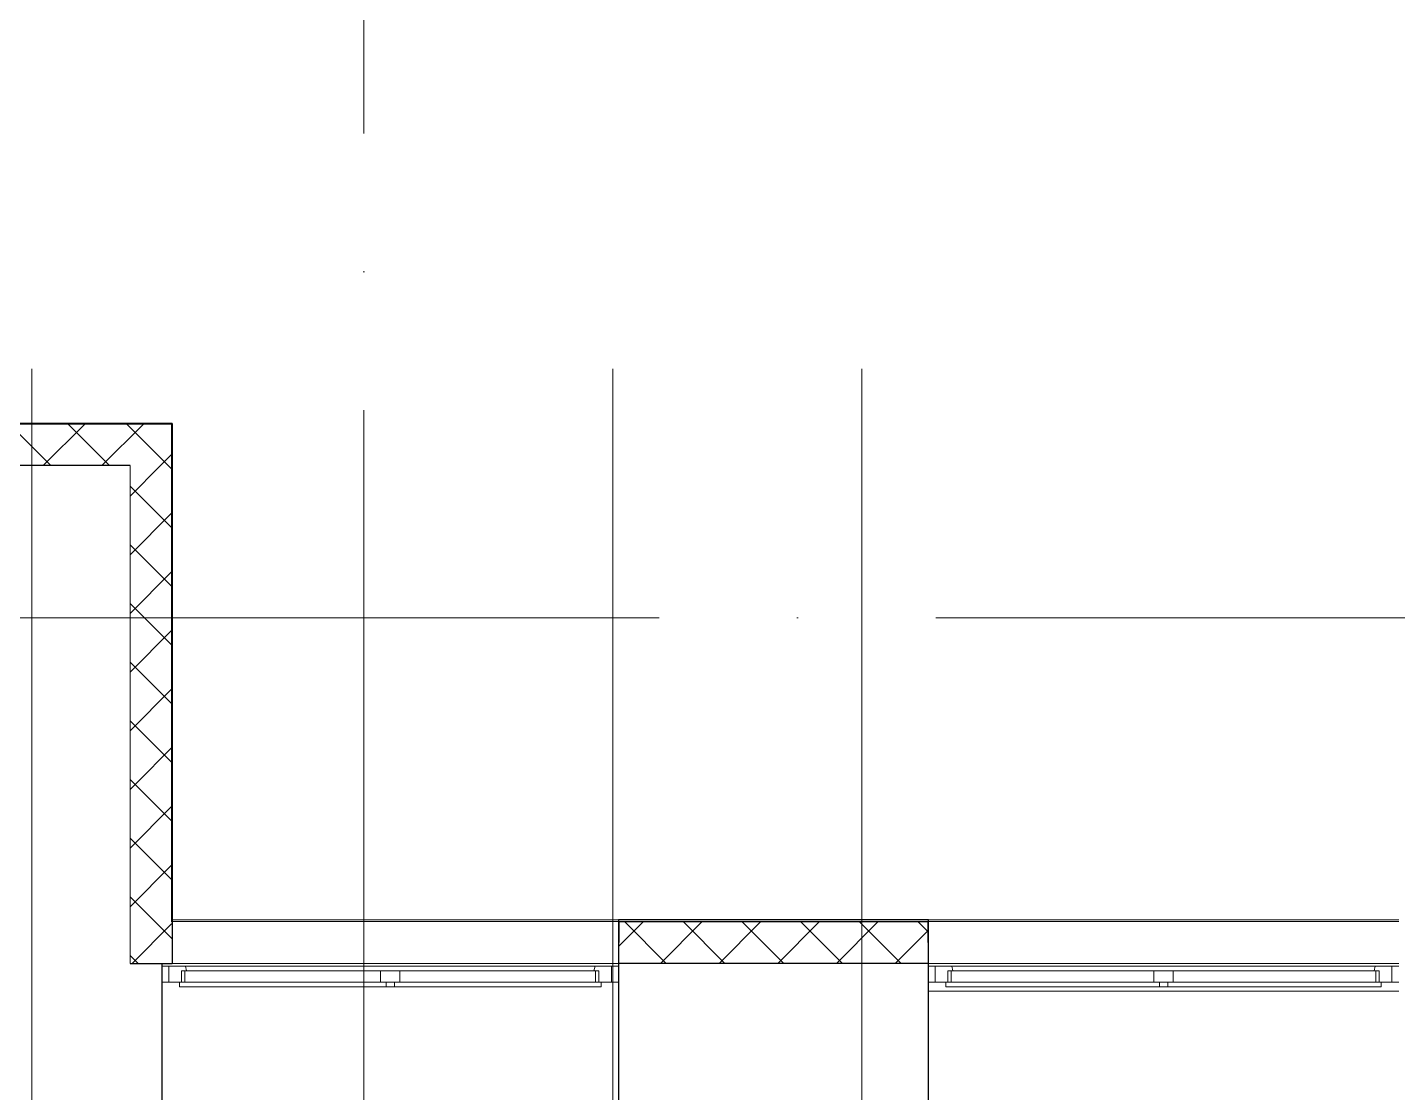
# Model space of a CAD drawing. Header units: millimetres. Extents: x -586848 to 520591, y -385801 to 675781.
# Drawn here: x 290927 to 295879, y 629830 to 633681 of the extents above; entities that cross this region are included whole.
import ezdxf

# ---------------------------------------------------------------- set-up
doc = ezdxf.new("R2010")
doc.units = ezdxf.units.MM
doc.linetypes.add('ADSK_Линия сетки', pattern=[25, 20, -2.5, 0, -2.5])
for name, color, linetype, lineweight in [('_ Окна', 7, 'Continuous', 9), ('Ограждение', 252, 'Continuous', 9), ('Окна', 252, 'Continuous', 9), ('Оси', 252, 'Continuous', 9), ('Стены внутренние', 7, 'Continuous', 18), ('Стены наружные', 7, 'Continuous', 18), ('Стены штриховка', 7, 'Continuous', 9)]:
    doc.layers.add(name, color=color, linetype=linetype, lineweight=lineweight)

# ---------------------------------------------------------------- blocks, each defined once
blk = doc.blocks.new('3 этаж')
at = {"layer": '_ Окна', "color": 251, "true_color": 0x636466}
for p, q in [((292241.2, -2423.4), (292216.2, -2423.4)), ((292241.2, -2481.4), (292241.2, -2423.4)), ((293866.2, -2423.4), (293841.2, -2423.4)), ((293841.2, -2423.4), (293841.2, -2481.4)), ((295010.8, -2423.4), (294985.8, -2423.4)), ((295010.8, -2481.4), (295010.8, -2423.4)), ((296685.8, -2423.4), (296660.8, -2423.4)), ((296660.8, -2423.4), (296660.8, -2481.4)), ((292216.2, -2481.4), (292241.2, -2481.4)), ((293841.2, -2481.4), (293866.2, -2481.4)), ((294985.8, -2481.4), (295010.8, -2481.4)), ((296660.8, -2481.4), (296685.8, -2481.4))]:
    blk.add_line(p, q, dxfattribs=at)
at = {"layer": '_ Окна', "color": 251, "lineweight": 18, "true_color": 0x636466}
for p, q in [((292300.6, -2423.4), (292241.2, -2423.4)), ((292241.2, -2423.4), (292241.2, -2481.4)), ((292305.2, -2440.4), (292300.6, -2423.4)), ((293781.7, -2423.4), (293777.2, -2440.4)), ((293841.2, -2423.4), (293781.7, -2423.4)), ((293841.2, -2481.4), (293841.2, -2423.4)), ((295070.2, -2423.4), (295010.8, -2423.4)), ((295010.8, -2423.4), (295010.8, -2481.4)), ((295074.8, -2440.4), (295070.2, -2423.4)), ((296601.3, -2423.4), (296596.8, -2440.4)), ((296660.8, -2423.4), (296601.3, -2423.4)), ((296660.8, -2481.4), (296660.8, -2423.4)), ((292287.2, -2481.4), (292287.2, -2440.4)), ((292287.2, -2440.4), (292299.2, -2440.4)), ((293783.2, -2440.4), (293795.2, -2440.4)), ((293795.2, -2440.4), (293795.2, -2481.4)), ((295056.8, -2481.4), (295056.8, -2440.4)), ((295056.8, -2440.4), (295068.8, -2440.4)), ((296602.8, -2440.4), (296614.8, -2440.4)), ((296614.8, -2440.4), (296614.8, -2481.4)), ((292241.2, -2481.4), (292279.2, -2481.4)), ((293803.2, -2481.4), (293841.2, -2481.4)), ((295010.8, -2481.4), (295048.8, -2481.4)), ((296622.8, -2481.4), (296660.8, -2481.4))]:
    blk.add_line(p, q, dxfattribs=at)
at = {"layer": 'Ограждение', "color": 251, "true_color": 0x636466}
blk.add_line((296685.8, -2513.4), (294985.8, -2513.4), dxfattribs=at)
at = {"layer": 'Окна', "color": 251, "true_color": 0x636466}
for p, q in [((293781.7, -2423.4), (292300.6, -2423.4)), ((296601.3, -2423.4), (295070.2, -2423.4)), ((292299.2, -2440.4), (293006.2, -2440.4)), ((292299.2, -2481.4), (292299.2, -2440.4)), ((293006.2, -2440.4), (293076.2, -2440.4)), ((293006.2, -2440.4), (293006.2, -2481.4)), ((293076.2, -2440.4), (293783.2, -2440.4)), ((293076.2, -2481.4), (293076.2, -2440.4)), ((293783.2, -2440.4), (293783.2, -2481.4)), ((295068.8, -2440.4), (295800.8, -2440.4)), ((295068.8, -2481.4), (295068.8, -2440.4)), ((295800.8, -2440.4), (295870.8, -2440.4)), ((295800.8, -2440.4), (295800.8, -2481.4)), ((295870.8, -2440.4), (296602.8, -2440.4)), ((295870.8, -2481.4), (295870.8, -2440.4)), ((296602.8, -2440.4), (296602.8, -2481.4)), ((292279.2, -2481.4), (293026.2, -2481.4)), ((292279.2, -2498.4), (292279.2, -2481.4)), ((293026.2, -2498.4), (292279.2, -2498.4)), ((293026.2, -2481.4), (293056.2, -2481.4)), ((293026.2, -2481.4), (293026.2, -2498.4)), ((293056.2, -2498.4), (293026.2, -2498.4)), ((293056.2, -2481.4), (293803.2, -2481.4)), ((293056.2, -2498.4), (293056.2, -2481.4)), ((293803.2, -2498.4), (293056.2, -2498.4)), ((293803.2, -2481.4), (293803.2, -2498.4)), ((295048.8, -2481.4), (295820.8, -2481.4)), ((295048.8, -2498.4), (295048.8, -2481.4)), ((295820.8, -2498.4), (295048.8, -2498.4)), ((295820.8, -2481.4), (295850.8, -2481.4)), ((295820.8, -2481.4), (295820.8, -2498.4)), ((295850.8, -2498.4), (295820.8, -2498.4)), ((295850.8, -2481.4), (296622.8, -2481.4)), ((295850.8, -2498.4), (295850.8, -2481.4)), ((296622.8, -2498.4), (295850.8, -2498.4)), ((296622.8, -2481.4), (296622.8, -2498.4))]:
    blk.add_line(p, q, dxfattribs=at)
at = {"layer": 'Оси', "color": 251, "linetype": 'ADSK_Линия сетки', "ltscale": 200, "true_color": 0x636466}
for p, q in [((292945.8, 34587.2), (292945.8, -31389.6)), ((291745.8, -263.4), (291745.8, -31389.6)), ((293845.8, -263.4), (293845.8, -30119.6)), ((294745.8, -263.4), (294745.8, -30119.6)), ((314013.1, -1163.4), (237073.5, -1163.4))]:
    blk.add_line(p, q, dxfattribs=at)
at = {"layer": 'Стены внутренние', "color": 251, "lineweight": 30, "true_color": 0x636466}
for p, q in [((292252.8, -461.4), (290795.8, -461.4)), ((292252.8, -461.4), (292252.8, -2413.4)), ((292100.8, -613.4), (290795.8, -613.4)), ((293866.2, -2261.4), (293866.2, -2963.4)), ((294985.8, -2963.4), (294985.8, -2261.4)), ((292100.8, -2413.4), (292252.8, -2413.4)), ((292216.2, -2963.4), (292216.2, -2413.4)), ((294985.8, -2413.4), (293866.2, -2413.4))]:
    blk.add_line(p, q, dxfattribs=at)
at = {"layer": 'Стены внутренние', "color": 251, "linetype": 'Continuous', "lineweight": 9, "true_color": 0x636466}
for p, q in [((291814.5, -613.4), (291664.5, -463.4)), ((291786.9, -613.4), (291936.9, -463.4)), ((292026.6, -613.4), (291876.6, -463.4)), ((291914.7, -461.4), (291913.6, -463.4)), ((291999, -613.4), (292149, -463.4)), ((292238.7, -613.4), (292088.7, -463.4)), ((292211.1, -613.4), (292250.8, -573.8)), ((292100.8, -723.8), (292211.1, -613.4)), ((292250.8, -625.5), (292238.7, -613.4)), ((292250.8, -837.6), (292100.8, -687.6)), ((292100.8, -935.9), (292250.8, -785.9)), ((292250.8, -1049.7), (292100.8, -899.7)), ((292100.8, -1148), (292250.8, -998)), ((292250.8, -1261.9), (292100.8, -1111.9)), ((292100.8, -1360.2), (292250.8, -1210.2)), ((292250.8, -1474), (292100.8, -1324)), ((292100.8, -1572.3), (292250.8, -1422.3)), ((292252.8, -1457.1), (292250.8, -1453.6)), ((292250.8, -1686.1), (292100.8, -1536.1)), ((292123.8, -1761.4), (292250.8, -1634.4)), ((292114, -1761.4), (292100.8, -1748.3)), ((292100.8, -1784.4), (292123.8, -1761.4)), ((292250.8, -1898.3), (292114, -1761.4)), ((292100.8, -1996.6), (292250.8, -1846.6)), ((292250.8, -2110.4), (292100.8, -1960.4)), ((292100.8, -2208.7), (292250.8, -2058.7)), ((292250.8, -2322.5), (292100.8, -2172.5)), ((292108.2, -2413.4), (292250.8, -2270.8)), ((292250.8, -2270.8), (292252.8, -2268.8)), ((293866.2, -2352.5), (293955.2, -2263.4)), ((294038.7, -2413.4), (293888.7, -2263.4)), ((294017.4, -2413.4), (294167.4, -2263.4)), ((294250.9, -2413.4), (294100.9, -2263.4)), ((294229.5, -2413.4), (294379.5, -2263.4)), ((294463, -2413.4), (294313, -2263.4)), ((294441.6, -2413.4), (294591.6, -2263.4)), ((294675.1, -2413.4), (294525.1, -2263.4)), ((294653.8, -2413.4), (294803.8, -2263.4)), ((294887.3, -2413.4), (294737.3, -2263.4)), ((294864.3, -2261.4), (294863.1, -2263.4)), ((294983.8, -2297.8), (294949.4, -2263.4)), ((292252.8, -2324.5), (292250.8, -2322.5)), ((294865.9, -2413.4), (294983.8, -2295.6)), ((294985.8, -2330), (294983.8, -2326.5)), ((292129.6, -2413.4), (292100.8, -2384.7))]:
    blk.add_line(p, q, dxfattribs=at)
at = {"layer": 'Стены внутренние', "color": 251, "true_color": 0x636466}
for p, q in [((292100.8, -613.4), (292100.8, -2413.4)), ((292252.8, -2261.4), (293866.2, -2261.4)), ((294985.8, -2261.4), (296685.8, -2261.4)), ((292252.8, -2413.4), (293866.2, -2413.4)), ((294985.8, -2413.4), (296685.8, -2413.4))]:
    blk.add_line(p, q, dxfattribs=at)
at = {"layer": 'Стены наружные', "color": 251, "true_color": 0x636466}
for p, q in [((292252.8, -2256.4), (293866.2, -2256.4)), ((294985.8, -2256.4), (296685.8, -2256.4))]:
    blk.add_line(p, q, dxfattribs=at)
at = {"layer": 'Стены наружные', "color": 251, "lineweight": 30, "true_color": 0x636466}
for p, q in [((294985.8, -2256.4), (293866.2, -2256.4)), ((293866.2, -2256.4), (293866.2, -2261.4)), ((293866.2, -2261.4), (294985.8, -2261.4)), ((294985.8, -2261.4), (294985.8, -2256.4))]:
    blk.add_line(p, q, dxfattribs=at)
at = {"layer": 'Стены наружные', "color": 251, "linetype": 'Continuous', "lineweight": 9, "true_color": 0x636466}
blk.add_line((294864.5, -2261), (294864.3, -2261.4), dxfattribs=at)
at = {"layer": 'Стены штриховка', "color": 251, "true_color": 0x636466}
for p, q in [((290797.8, -463.4), (292252.8, -463.4)), ((292250.8, -2263.4), (292250.8, -461.4)), ((292252.8, -2263.4), (292250.8, -2263.4)), ((294983.8, -2263.4), (293868.2, -2263.4)), ((293868.2, -2263.4), (293868.2, -2337.4)), ((294983.8, -2337.4), (294983.8, -2263.4)), ((293866.2, -2337.4), (293868.2, -2337.4)), ((294983.8, -2337.4), (294985.8, -2337.4))]:
    blk.add_line(p, q, dxfattribs=at)

msp = doc.modelspace()

# ---------------------------------------------------------------- block references
msp.add_blockref('3 этаж', (-802.7, 632710.4))

doc.saveas('drawing.dxf')
